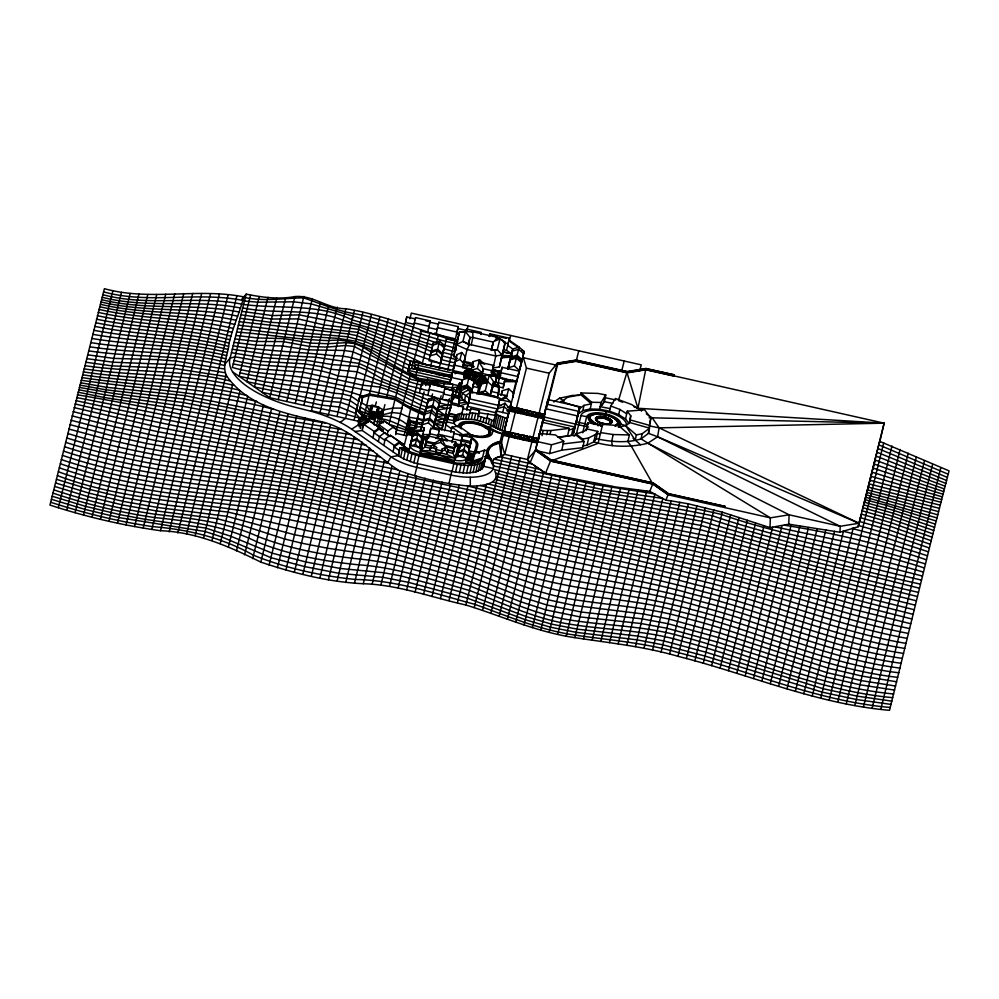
<?xml version="1.0" encoding="UTF-8"?>
<svg xmlns="http://www.w3.org/2000/svg" width="999" height="999" viewBox="0 0 999 999"><rect width="100%" height="100%" fill="white"/><g stroke="black" fill="none" stroke-linecap="round" stroke-linejoin="round"><path stroke-width="1.5" d="M489.185 448.226L488.249 450.849C489.485 444.855 496.341 442.794 501.573 441.708L501.136 456.019L494.505 458.816L491.758 462.112M467.807 433.603C474.225 436.051 482.467 438.224 488.648 434.203L489.073 431.081L487.774 429.32L481.705 425.599L474.525 423.564L474.537 422.702C469.755 422.24 460.976 420.704 459.315 426.76L460.689 427.26L461.288 428.921M459.59 389.96L459.777 382.605L456.83 389.335L459.59 389.96L459.777 382.605L456.83 389.335M497.477 386.451L499.475 377.547L499.375 371.316L496.441 378.047L499.188 378.671L499.375 371.316L496.715 376.935L494.717 385.839L497.477 386.451L497.764 385.339L495.005 384.715L494.717 385.839M494.842 471.091C501.685 485.851 476.436 486.501 467.395 485.926C444.218 483.703 420.991 478.421 399.076 470.579C372.964 453.821 351.486 427.947 319.568 421.266C286.301 414.011 247.502 405.944 226.848 376.211C221.091 365.734 228.421 354.071 229.083 343.144C232.742 327.347 239.785 312.587 243.781 296.89C197.702 287.7 149.975 301.361 104.395 288.686L49.95 505.069C85.964 516.795 122.964 525.499 160.489 530.706C196.353 532.042 229.196 546.416 260.814 562.1C293.893 573.239 328.309 582.005 363.299 583.728C398.514 584.74 431.768 597.514 465.859 604.994C502.085 616.208 537.037 632.155 574.85 637.662C609.402 642.881 644.305 646.515 677.984 656.306C748.538 674.113 816.383 704.02 889.522 710.314L932.055 537.212L890.596 522.577L861.313 514.085L858.166 526.76L839.972 532.255L788.748 524.175L769.979 527.622L770.354 517.844L641.033 438.898C626.423 443.356 610.889 441.845 596.178 438.661L593.768 441.87L587.075 445.167L582.579 446.078M788.748 524.175L789.11 514.797L647.839 443.231C630.144 447.727 611.201 447.077 593.768 441.87L595.367 434.59L597.777 431.393L586.425 428.846L584.452 431.193L576.061 433.978L575.836 435.015L584.103 441.433L582.729 447.664L561.788 450.162L549.587 453.596L537.474 450.874M839.972 532.255L840.209 526.298L657.579 436.763L648.501 433.354L641.033 438.898L642.182 433.716L649.65 428.159L629.832 422.565L625.661 425.661L618.331 427.222M487.375 382.417C487.05 375.649 478.471 373.401 473.164 371.503M358.429 420.866L359.078 417.919L364.51 415.871L364.672 418.319L368.693 421.965L368.569 420.055L359.378 410.514L356.543 409.877L355.756 413.449L359.752 418.057M451.548 428.733L446.016 424.85L448.214 415.759L453.896 417.033L454.732 420.941L454.17 423.539L456.605 426.273M460.689 427.26C462.187 421.753 470.167 423.151 474.525 423.564M470.641 443.868L470.217 441.92M471.778 438.673L471.353 436.725L469.268 434.677L462.475 435.789M601.935 405.469L604.283 401.71L604.645 397.552L615.684 399.987M629.832 422.565L630.756 415.796L627.26 411.188L644.592 409.827L650.861 418.082L648.501 433.354L649.013 427.372M468.718 403.621L464.36 401.086L459.715 395.966L460.564 387.899L466.92 386.064L468.294 390.022L472.864 393.094L471.915 390.447L474.45 380.232L472.589 380.569L468.881 378.134L464.56 378.758L463.786 374.563L452.435 372.003L450.012 382.842L418.643 378.384L407.867 371.303L410.402 361.139L453.022 370.304L451.536 376.76L441.845 375.524M359.078 417.919L358.291 422.315M415.272 318.906L406.755 316.983L405.569 322.739M438.424 324.113L429.907 322.202L429.795 323.014L430.194 320.904L415.559 317.607L415.172 319.717M452.072 396.291L453.271 390.534L444.755 388.623L444.642 389.435L445.042 387.325L430.407 384.028L430.02 386.151L430.132 385.327L421.615 383.416L420.966 386.7M438.711 323.114L438.823 322.29L458.254 326.673L457.804 329.046M427.06 437.637L424.812 447.015L420.879 450.724L420.017 454.233L454.083 461.9L454.945 458.391L453.196 453.409L455.781 442.17L427.397 435.789L426.123 441.196L434.652 443.119L441.583 438.986L447.152 441.071L447.44 439.935L442.457 435.539L436.088 437.375L435.801 438.524M427.397 435.789L424.812 447.015L430.494 448.301L430.944 446.216L434.415 444.155L434.652 443.119L433.554 447.602L430.369 448.514L429.92 450.586L420.879 450.724L421.516 447.864L410.152 445.304L409.24 449.463A11.638 4.733 12.4 0 0 410.889 452.784M454.158 432.992L454.258 432.18L439.635 428.883L439.235 431.006L439.348 430.182L430.831 428.271L429.358 435.314M457.742 329.308L457.854 328.484L466.358 330.407L466.258 331.218L466.645 329.108L481.281 332.392L480.881 334.515M452.435 372.003L449.8 383.641L461.151 386.201L462.525 379.97L464.56 378.758L465.721 373.439L470.829 369.605L475.349 372.677L475.824 374.001L471.765 391.708M454.058 365.934L454.17 365.11L471.191 368.943L471.091 369.767M455.781 442.17L454.645 447.664M463.648 375.999L464.473 371.441L465.522 370.467L470.829 369.605L470.729 370.429L474.575 372.003M489.51 335.614L489.398 336.426L489.91 333.791L509.34 338.174L509.228 338.986M483.216 393.693L481.893 392.52L478.708 393.444L481.905 392.719L488.823 394.955M493.543 365.359L491.146 375.961L493.543 365.359L478.958 362.075L483.366 368.768L492.282 370.779M490.197 395.454L491.82 388.486L494.243 384.178L498.701 385.189L499.125 390.122L497.49 397.103L490.197 395.454L493.643 381.755L489.223 375.062L483.279 375.961L478.196 379.795L476.248 383.741L478.758 387.737L473.089 386.463L475.786 373.364L470.829 369.605L465.522 370.467L464.747 373.976M497.49 397.103L483.241 393.469M510.027 408.404L511.338 402.435L506.343 398.039L499.987 399.875L506.918 395.741L498.176 393.981L499.125 390.122M518.993 371.928L519.093 371.116L502.06 367.282L499.662 377.884L516.121 381.593L516.97 380.419M498.726 386.85L503.159 387.837L505.244 378.671L470.779 370.916M499.113 399.488L511.238 402.222L509.615 409.915L515.222 411.488L515.534 410.102L543.818 416.933L537.999 416.271L509.765 409.265L543.818 416.933L538.124 415.734M488.111 456.031L488.336 454.995L489.897 459.003C482.767 451.024 492.42 441.546 501.023 441.496L500.786 442.532L503.309 432.392L503.246 435.327L537.312 442.994L539.385 433.466L555.456 434.915L563.723 441.333L561.788 450.162M487.962 452.522L488.199 451.486L488.099 454.27L488.474 449.812M647.839 443.231L657.579 436.763L659.128 427.847L652.235 417.832L646.278 413.848M482.03 374.288L482.342 372.852L477.347 368.469L470.991 370.304L471.578 367.932L473.851 366.745L463.436 364.41L463.274 365.334L467.532 366.296M471.79 367.245L473.176 361.626L479.532 359.777L484.527 364.173L478.958 362.075M497.752 408.666L499.95 398.339L470.841 391.783L468.419 403.459M539.085 438.012L538.286 438.923L504.233 431.256L538.848 439.061L502.022 430.706L485.826 422.889L474.325 419.642L463.012 419.018L458.391 419.767L453.983 421.865M516.008 408.291L516.146 407.667L544.393 414.635L545.841 408.903M512.812 433.229L512.787 432.642M515.584 433.853L514.597 437.887L514.785 437.05M518.481 434.528L518.406 434.178M524.438 410.214L524.525 409.852M521.253 435.127L520.279 439.16M527.372 410.851L526.386 414.872L526.573 414.036M530.207 411.138L530.344 411.163M529.845 437.062L530.019 436.251M641.52 410.664L637.949 408.266L645.953 368.481L674.325 374.862L674.05 376.136L645.891 369.792L627.135 372.852L576.048 361.351L557.642 364.348L557.879 363.311L576.273 360.314L627.36 371.815L646.128 368.756L674.325 374.862M449.001 483.628L451.723 471.391M232.63 371.928L239.148 376.261L264.747 381.768L308.104 387.812L333.741 393.169L342.495 393.981L350.974 396.054L358.728 401.398L359.727 396.865L369.393 394.043L395.229 398.489L410.889 407.929L424.675 414.248M361.201 403.733L362.575 397.502L369.106 395.192L394.942 399.637L410.601 409.078L424.388 415.397L426.123 408.504L432.492 406.668L437.475 411.064L433.291 428.284M358.291 425.312L358.941 419.368L364.398 417.07L368.481 420.991M359.078 426.898L360.052 422.477L359.265 420.904L364.672 418.319L367.657 422.252L365.534 423.776M360.302 428.496L361.263 424.088L366.308 420.929M369.393 394.043L364.273 415.347L361.438 414.71M362.25 428.633L362.899 425.686L364.485 424.538M383.791 445.317L385.152 439.085L390.259 435.252L403.296 444.155L403.009 445.454L399.263 443.057L394.155 446.89L399.575 450.686L398.489 455.619L362.237 430.482L363.599 424.25L368.993 420.479L383.179 430.07L382.892 431.356L379.158 428.971L374.051 432.804L384.865 440.384M371.528 407.417L372.065 406.168M371.353 409.877L371.054 411.089L372.277 405.831L366.745 405.619L361.401 402.809M371.416 409.665L372.277 405.831M372.028 405.332L371.328 408.204M375.112 406.468L376.398 401.935M376.723 412.375L377.035 411.163M377.085 410.939L377.959 407.105L383.666 409.915L393.007 408.079L401.935 408.141L395.741 433.341L406.68 435.801M377.347 409.94L378.034 408.966M378.059 408.878L378.059 406.993L373.564 424.45L376.561 425.262M372.964 437.737L374.338 431.506L379.445 427.672L383.179 430.07M376.735 425.424L378.396 417.857L380.057 414.135L381.381 413.923M378.134 428.471L381.131 414.897M381.506 422.864L382.467 414.685M378.371 441.521L379.458 436.588L384.565 432.754L388.311 435.152M387.137 434.865L387.962 431.093L393.069 427.26L396.815 429.657L395.716 434.64M413.199 328.009L414.298 323.014L428.921 326.311L427.56 332.542M407.867 371.303L409.24 365.721L412.425 364.81L414.922 367.008M409.028 366.67L409.815 363.424M409.665 364.111L410.402 361.139L418.968 362.637L417.582 368.756M401.698 409.128L403.009 403.334M393.082 451.823L394.443 445.591L399.55 441.758L403.296 444.155M472.977 463.536L457.155 463.149L419.355 454.72L409.852 451.748L402.122 447.515L399.925 447.877L398.214 455.656L403.559 458.903L413.886 462.787L455.519 472.152L466.595 473.101L475.861 471.99L481.893 469.018L483.578 466.358L487.237 450.799L484.403 450.162L474.75 453.446L474.4 454.995M415.659 376.548L417.232 369.53L451.286 377.197L411.551 368.256L408.091 370.317L450.661 379.895M400.624 457.342L402.335 449.562L399.925 447.877M409.827 421.803L409.365 423.876L409.802 422.077M410.114 421.765L403.671 447.789M409.103 426.698L409.403 425.487M409.465 425.262L410.327 421.428L408.916 421.103L408.766 417.195L410.889 407.929M415.147 426.536L416.121 422.589L415.871 423.351L411.039 421.59L410.189 422.077L410.089 420.929M403.559 458.903L405.269 451.123L402.335 449.562M413.174 422.065L413.311 421.416M419.53 392.52L421.615 383.416M406.78 460.352L408.491 452.559L405.269 451.123M410.402 444.867L412.462 436.126L417.894 434.078L421.953 438.261M411.551 440.272L412.462 436.126M439.061 368.656L442.295 354.945L437.3 350.549L430.944 352.385L428.996 360.764L454.533 366.521M412.137 437.987L412.699 435.389L418.131 433.341L422.19 437.525L421.054 442.707M407.217 433.691L412.887 434.965L413.836 430.919L420.779 430.082L423.613 430.719L424.338 427.859L421.491 427.222L420.779 430.082M443.718 349.837L444.655 345.579L439.66 341.183L433.291 343.032L430.269 355.469L416.583 349.937L391.321 342.894L358.366 329.358L323.801 324.85L298.289 318.931L271.466 319.018L240.984 314.81M431.893 348.938L433.291 343.032M414.785 427.972L415.084 426.76M415.646 425.437L416.071 424.625L415.397 425.537M417.482 418.381L419.006 411.6M415.834 435.377L416.67 431.556L423.613 430.719M410.252 461.65L411.963 453.858L408.491 452.559M428.047 394.443L429.145 389.435L443.781 392.732L442.407 398.963M420.654 431.044L424.675 414.098L431.044 412.262L436.026 416.645M413.886 462.787L415.609 454.995L411.963 453.858M425.312 412.2L427.897 401.286L434.265 399.45L439.248 403.846M437.887 410.077L439.835 401.698L434.84 397.302L428.484 399.138L426.648 406.968L420.816 405.007L396.665 392.957L380.07 387.137L362.625 385.189L302.947 372.14L258.978 368.868L233.254 363.936M419.642 447.44L419.418 448.489L420.579 443.893L416.508 439.71L411.089 441.758L409.927 446.341M422.19 437.525L419.892 447.003L421.041 442.407M422.49 435.801L424.338 427.859M417.257 463.636L418.968 455.856L415.609 454.995M430.494 448.301L429.92 450.586L446.94 454.42L454.945 458.391L420.317 450.586L421.166 449.425M419.742 455.219L424.288 437.038L428.721 438.049M428.171 437.674L423.776 436.688L423.489 437.987L426.423 438.648M423.713 439.635L424.288 437.038M444.655 345.579L440.347 363.324L390.472 346.266L357.63 332.392L322.939 328.309L297.103 323.876L270.629 322.315L240.122 318.256M442.819 353.409L444.068 347.727L439.073 343.331L432.717 345.167M428.746 437.412L430.831 428.271M434.652 422.939L436.613 414.51L431.618 410.114L425.262 411.95L423.439 419.73L418.968 418.718M436.388 415.996L439.835 401.698M456.98 332.08L455.507 338.836L436.076 334.453L437.55 327.709L456.98 332.08L458.254 326.673M457.642 358.416L453.608 356.606L459.403 332.03L465.409 331.606L472.789 331.768L497.877 337.425L505.219 342.345L501.448 358.878M454.757 352.01L457.005 342.158L455.631 348.564M456.78 343.968L459.403 332.03L465.372 332.155M437.537 438.086L438.374 434.29L452.997 437.587L451.885 442.619M451.223 377.809L454.17 365.11M462.887 367.395L465.334 356.593L461.763 352.51L456.83 354.67L453.271 369.867L454.995 362.974L441.271 359.603L446.615 338.274C413.186 327.797 380.694 314.335 345.879 308.728C327.647 308.991 312.999 294.805 294.93 296.578C278.733 299.625 262.163 297.34 246.179 294.143L241.933 299.013M455.307 361.576L456.83 354.67M435.589 451.873L436.625 447.502L434.128 445.304L434.353 444.255L440.721 442.42L445.716 446.815L445.479 447.852L442.307 448.776L441.271 453.146L437.912 454.557L420.304 453.096L454.37 460.764L437.912 454.557L435.589 451.873L436.625 447.502M441.783 430.119L444.83 418.968L443.456 422.352L446.291 422.989L446.815 418.044L445.104 417.669L444.942 418.356L446.64 418.743L446.815 418.044M445.104 417.669L444.655 419.655L446.353 420.042L446.528 419.343L446.578 421.84L444.617 430.756M455.169 373.763L455.457 372.465L456.88 372.777M453.271 390.534L450.924 400.886L445.242 399.6M496.041 415.472L479.058 412.749L479.52 410.664L470.829 408.716L470.492 410.277L463.124 408.616L463.461 407.055L451.136 404.283L447.502 419.505L450.512 407.555L451.411 407.767L437.612 409.952L445.242 415.372L435.864 416.895L433.266 427.235L441.783 429.145L449.413 398.713M449.762 410.514L452.222 399.775L454.632 395.479L459.103 396.478L459.515 401.411L458.379 406.605M441.271 453.146L441.72 451.073L444.905 450.149L447.402 452.347L446.94 454.42L447.977 450.049L441.583 438.986L437.25 438.636M442.307 448.776L441.845 450.849L436.163 449.575M455.119 397.127L457.117 388.224L459.877 388.836L457.879 397.739L455.119 397.127L455.407 396.004M469.792 369.23L462.699 367.632L465.334 356.593M468.406 344.892L470.042 337.425L465.409 331.606L462.949 341.396L456.231 344.655L467.008 349.513L495.791 355.994L502.047 354.97L505.219 342.345L497.877 337.425L493.294 342.083L472.864 337.487L470.042 337.425L468.294 344.38L462.949 341.396L469.605 344.405L494.705 350.05L497.29 349.625L502.047 354.97L499.425 366.908L493.169 367.932L495.791 355.994L494.705 350.05M453.896 417.033L453.546 418.593L456.168 415.472L448.763 413.798L447.327 419.268L454.732 420.941M450.774 432.23L451.898 427.172L458.678 426.061L469.505 433.641L469.268 434.677M453.421 420.292L454.046 417.432M459.715 395.966L459.415 393.094L462.525 379.97L451.173 377.41M453.983 420.666L454.92 416.383M464.235 373.501L464.81 370.891L470.829 369.605L473.489 371.366M463.911 377.435L464.473 371.441L470.829 369.605L475.349 372.677M471.216 344.942L472.864 337.487L472.789 331.768L471.341 332.292M454.907 421.178L456.281 414.947L461.95 413.074L460.576 419.305M461.213 398.364L462.362 393.169L460.851 390.784L467.008 387.962L471.915 390.447L466.92 386.064M456.493 420.392L457.867 414.16M465.784 378.746L466.808 374.076L470.829 369.605L475.824 374.001L475.487 374.55L471.053 375.274L464.947 372.764L470.829 369.605L472.177 370.829M467.257 378.534L468.119 374.613L470.829 369.605L475.487 374.55M458.391 419.767L459.765 413.536M464.36 401.086L465.497 395.904L470.654 392.058L468.294 390.022L462.362 393.169L469.855 398.426M472.028 366.808L473.176 361.626M470.192 379.195L470.829 369.605L469.23 370.167M471.453 380.02L472.49 375.349L470.829 369.605L464.51 372.078M463.012 419.018L464.036 414.348L469.48 414.298L470.829 408.716M453.808 462.887L458.354 444.717L455.382 444.043M452.11 471.478L453.821 463.698C465.509 466.171 487.4 468.531 487.237 450.799M454.657 459.69L455.581 455.532L466.933 458.091L466.021 462.237A11.638 4.733 12.4 0 1 463.923 464.198M445.766 446.703L454.295 448.626L453.658 451.336L447.977 450.049L447.527 452.122L453.196 453.409L454.932 446.516L458.066 446.004L458.354 444.717M472.589 380.569L473.751 375.249L470.829 369.605L467.157 385.015L460.789 386.863M454.57 443.618L458.978 444.605L458.691 445.904L454.283 444.917M466.808 409.44L470.841 391.783M473.501 380.794L474.775 374.975L470.829 369.605M465.646 418.906L466.683 414.235M469.48 448.164L465.422 443.981L459.99 446.029L457.679 455.507L459.752 447.29M458.841 450.924L459.752 446.765L465.184 444.717L469.243 448.901M459.415 448.626L462.525 435.502M469.505 433.641L462.712 434.752L461.226 440.809L452.709 438.886L454.258 432.18M478.758 387.737L478.109 383.803L474.375 381.181L477.684 373.027L474.75 375.512M455.519 472.152L457.23 464.373M468.444 418.968L469.817 412.737L475.699 413.411L478.683 413.998L477.31 420.229M477.822 385.102L479.957 381.318L484.69 377.048L478.196 379.795L473.788 377.572M459.315 472.689L461.026 464.91M471.353 419.218L472.727 412.987M478.671 386.463L480.919 382.854L478.196 379.795L481.618 374.912L475.749 378.371L479.745 373.926M482.23 373.963L483.366 368.768L482.342 372.852M478.708 393.444L478.883 392.657L485.239 390.821L490.234 395.217M477.06 394.305L479.045 386.438L480.619 386.076L481.193 383.479L487.549 381.643L492.544 386.026L492.37 386.813M474.325 419.642L475.699 413.411M463.024 473.014L464.735 465.222M467.17 457.654L468.081 453.496L464.023 449.313L465.422 443.981M470.554 442.594L471.69 437.4M469.63 447.877L472.003 437.637L453.971 433.479M491.258 350.499L492.719 344.38M491.658 349.55L493.294 342.083L491.271 350.125M466.595 473.101L468.306 465.309M480.257 420.979L481.168 416.82L478.221 416.071L479.52 410.664M472.215 461.326L471.316 464.385L472.827 461.063L482.455 457.892L484.403 450.162M469.967 472.952L471.678 465.172M474.288 453.196L475.087 452.285L468.906 450.761M474.65 451.773L474.875 450.736L479.033 452.709M472.827 461.063L472.49 462.612L475.349 451.248L479.333 453.134M474.862 453.321L475.349 451.248M499.987 376.573L491.645 374.001L493.069 374.275L493.643 371.753A3.884 3.546 14.1 0 1 498.226 371.878M483.116 421.865L484.028 417.707L481.168 416.82M473.064 472.589L474.775 464.797M491.108 391.733L491.82 388.486M492.819 385.514L493.643 381.755L503.983 384.078L505.244 378.671M485.826 422.889L486.963 417.694L493.831 421.341L494.48 418.768M475.861 471.99L477.572 464.21M495.005 384.715L496.715 376.935M488.361 424.013L489.498 418.818M478.284 471.191L479.995 463.411M499.662 377.884L502.06 367.282M480.307 470.192L482.017 462.412M507.804 369.33L511.688 353.908L506.593 350.324L508.079 343.581L503.596 342.57M490.659 425.237L491.795 420.042M481.893 469.018L483.603 461.226M483.004 467.682L484.715 459.89M483.578 466.358L485.289 458.566M505.382 426.673L508.241 413.686L496.191 410.976L492.694 426.536L485.576 427.609M487.912 449.675L487.687 450.711L488.623 448.076M487.4 452.41L487.624 451.373L488.673 456.093L492.307 464.123M487.537 454.195L487.762 453.159M496.915 411.576L499.95 398.339M488.399 449.113L489.772 446.59M494.218 427.51L497.077 414.523L495.541 413.549L496.191 410.976M501.298 395.229L502.297 390.696L508.653 388.848L513.648 393.244L512.649 397.789M503.159 387.837L503.983 384.078M488.961 449.263L490.309 446.765M507.629 369.38L509.952 359.965L516.321 358.117L521.303 362.512L519.817 369.268M488.673 456.093L488.336 453.234M508.466 366.708L509.952 359.965M491.308 445.242L489.535 447.627M509.34 363.261L512.2 351.124L518.556 349.275L523.551 353.671M510.826 357.342L512.774 348.976L519.143 347.128L524.125 351.523L522.177 359.902M489.11 457.917L489.335 456.88M490.084 447.802L491.833 445.442M495.941 428.421L498.801 415.447L497.077 414.523M489.647 457.954L488.898 455.057M493.019 445.079L493.256 444.043M491.608 446.478L493.743 444.255M246.179 294.143L230.082 358.154A81.643 33.204 12.4 0 0 301.473 408.816L311.888 411.463A77.073 31.344 12.4 0 1 351.648 429.158L391.034 456.83A38.911 15.822 12.4 0 0 416.733 467.37L450.811 475.024A38.861 15.809 12.4 0 0 470.279 477.235A40.31 16.396 12.4 0 0 491.046 459.827L489.885 456.918M497.839 429.27L500.699 416.296L498.801 415.447M495.329 444.043L495.566 443.007M493.518 445.292L495.791 444.268L496.016 443.231M499.875 430.032L502.734 417.058L500.699 416.296M497.989 443.181L498.214 442.132M495.791 444.268L498.414 443.419L498.638 442.382M502.022 430.706L504.87 417.719L502.734 417.058M503.309 432.392L503.084 433.429L538.236 441.383M504.083 431.905L508.241 413.686M507.742 417.307L511.238 402.222M519.093 371.116L516.695 381.718L504.283 381.63M517.844 377.123L521.778 360.889L516.783 356.493L510.427 358.329M520.691 365.821L524.125 351.523L521.578 349.737M537.562 441.87L509.115 435.776L509.94 432.392M509.44 434.315L503.646 433.554L531.893 440.559L537.712 441.221L509.303 434.902C496.353 434.09 486.963 424.088 474.5 422.077C469.418 421.516 458.466 419.892 458.029 427.16M511.688 437.225L512.25 434.752L511.838 437.262M512.799 432.567L512.887 432.892M517.944 412.974L518.294 410.726M518.706 409.24L518.956 408.091L518.868 409.215M515.509 434.178L515.696 433.291M520.891 412.762L520.716 413.598L521.228 411.301M521.828 408.941L521.078 411.975M517.37 438.511L517.932 436.026L517.894 436.838M517.507 438.536L517.782 436.675M523.626 414.248L523.976 412M527.297 411.163L527.497 410.214M523.051 439.785L523.439 438.049M523.189 439.822L523.601 437.312L523.601 437.987M524.1 436.113L524.338 434.965L523.963 436.026M529.295 415.534L529.657 413.274M526.136 439.61L525.961 440.434L526.473 438.149M532.067 416.158L533.154 411.563M528.721 441.058L529.283 438.586L528.858 441.096M529.87 436.213L529.907 436.725M534.977 416.808L535.327 414.56M535.939 412.799L536.026 412.437M531.818 440.884L532.13 439.498L537.712 441.221L531.992 440.084L532.642 437.512L538.286 438.923M532.542 438.012L532.742 437.062M539.385 433.466L535.402 450.412L530.182 462.562L527.909 463.074M538.611 437.649L542.894 419.817L574.924 427.023L572.951 428.871L568.918 429.92M668.606 493.681L668.381 494.73L653.084 484.003L550.899 461.001L535.963 450.537L535.626 449.375L550.924 460.089L653.109 483.091L668.406 493.806L725.212 506.431L668.606 493.681L653.309 482.967L551.136 459.965L536.188 449.5M540.521 430.07L542.232 422.277L569.255 428.359L567.544 436.151L559.902 437.062M541.533 426.049L545.579 408.741L577.622 415.946L573.563 433.254L571.578 435.102L567.544 436.151M573.563 433.254L579.72 406.718L547.889 399.55L543.419 418.706L509.353 411.039L509.527 410.264L543.593 417.932M546.64 407.992L547.889 399.55M538.861 414.098L549.15 373.226L557.33 363.087L576.098 360.027L627.185 371.528L645.953 368.481M542.02 435.689L543.156 430.494L550.899 430.544L569.255 428.359M546.715 434.715L547.577 430.819M550.037 434.44L550.899 430.544M549.587 453.596L551.535 444.78L563.723 441.333M575.536 480.044L545.479 473.276L550.924 460.089M550.899 461.001L551.136 459.965M557.105 364.123L575.861 361.064L576.098 360.027M576.048 361.351L576.273 360.314M571.578 435.102L572.951 428.871M579.845 408.466L584.003 405.369L591.346 403.821L580.644 394.543L580.993 392.982L597.827 393.394L605.769 394.955L604.283 401.71L600.162 406.643L610.177 408.616M579.72 406.718L576.51 420.654L580.069 407.43L560.814 401.423L560.589 402.46L567.494 397.327L580.644 394.543M578.696 413.661L582.867 410.564L584.003 405.369M582.454 440.147L582.679 439.11L576.061 433.978M582.867 410.564L590.197 409.003L591.683 402.26L580.993 392.982M586.9 427.847L588.049 422.652L602.335 425.874A14.261 5.794 12.4 0 1 590.372 416.071A14.261 5.794 12.4 0 1 609.914 415.909A14.261 5.794 12.4 0 1 615.159 425.649M574 436.176A17.458 7.105 12.4 0 0 576.373 433.966L580.993 415.596L589.86 417.257M590.434 415.809L592.257 414.485L597.976 413.561L589.023 415.684L588.086 417.195L589.385 420.829L594.517 424.425L595.479 423.501L589.735 418.531L592.707 422.19L602.322 426.123L602.672 424.313L618.668 425.661L629.37 434.94L627.884 441.683L631.368 446.278L651.997 482.592M590.809 420.229L589.385 420.829M592.257 414.485L589.023 415.684M587.075 445.167L588.673 437.899L595.367 434.59M592.769 421.928L591.533 422.689M594.805 413.811L590.971 414.51M598.364 421.89L597.427 421.728L599.65 422.639L596.328 420.766L595.641 418.281M590.197 409.003L599.587 409.24L601.073 402.485L605.769 394.955M595.479 423.501L598.751 424.837L598.114 425.899M596.178 438.661L597.777 431.393M598.963 422.614L603.009 423.376M604.657 416.82L604.308 418.306L598.114 418.356L596.878 419.518L597.427 421.079M605.182 414.76L609.265 415.522L597.265 413.486L593.781 413.761M630.756 415.796L629.045 423.588L625.549 418.981L618.718 414.635L609.602 411.213L610.751 406.019L615.434 398.489L631.78 404.62L641.57 410.864M611.95 422.227A8.392 3.409 12.4 0 0 600.399 416.595A8.392 3.409 12.4 0 0 598.95 422.327A8.392 3.409 12.4 0 0 611.95 422.227L612 421.965A8.392 3.409 12.4 0 1 599.013 422.065A8.242 3.347 12.4 0 1 600.511 416.408A8.242 3.347 12.4 0 1 611.863 421.94L610.252 423.901L607.916 424.038M629.37 434.94L613.174 434.54L611.688 441.296L612.3 445.616M622.627 402.247L618.443 400.599L627.185 371.528M627.135 372.852L627.36 371.815M619.18 422.465L614.885 418.319L619.18 422.465L619.305 424.225L618.356 425.736L617.095 424.95L615.334 426.024L617.669 423.514M618.718 414.635L619.867 409.44L610.751 406.019M617.844 421.99L616.833 420.017M580.993 415.596A23.277 9.466 12.4 0 1 606.006 411.526A23.277 9.466 12.4 0 1 626.398 425.824L618.019 423.314M625.549 418.981L627.26 411.188M645.891 369.792L646.128 368.756M636.363 434.94L635.214 440.134L625.661 425.661L636.363 434.94L642.182 433.716M649.725 423.276L650.861 418.082M534.178 465.359L545.529 473.176L615.309 486.913L649.75 491.408L653.109 483.091M653.084 484.003L653.309 482.967M668.406 493.806L665.896 500.149L649.75 491.408M725.212 506.431L724.974 507.467M501.436 358.429L502.822 352.472L499.425 366.908M381.094 415.06L382.118 410.489L382.867 414.772L381.094 415.06L379.657 414.048L382.118 410.489M858.166 526.76L884.14 423.176L645.716 369.518L626.96 372.565L575.861 361.064M514.597 407.967L510.339 406.98L544.393 414.635L538.723 413.399L538.848 412.774L544.393 414.635L538.761 413.224L537.924 416.595L543.681 417.582M462.699 367.632L463.436 364.41M372.39 405.706L371.016 411.238L369.593 410.926L370.854 405.507L372.415 405.182L379.37 407.43L378.109 412.837L376.685 412.512L377.959 407.105M409.503 423.226L409.328 425.711L407.917 425.387C400.986 419.056 391.496 415.434 382.043 416.321L384.915 404.583M406.755 316.983L405.494 322.402L414.011 324.313L415.559 317.607M430.194 320.904L428.646 327.61L437.15 329.52L438.823 322.29M409.066 426.835L410.327 421.428M396.603 429.92L413.211 433.716L416.009 422.702L422.152 425.274M430.407 384.028L428.858 390.734L420.354 388.823M457.854 328.484L456.58 333.903L459.428 334.54M445.042 387.325L443.494 394.031L452.01 395.954M439.635 428.883L438.086 435.589L429.57 433.678M466.021 331.805L466.645 329.108M489.273 336.501L489.91 333.791M509.34 338.174L507.679 345.392L512.774 348.976L511.913 352.41M497.252 397.839L498.201 393.781M386.75 396.728L405.07 324.026M369.205 395.129L388.386 318.631M377.809 396.653L396.778 321.054M358.728 401.398L379.895 316.596M427.872 365.347L422.402 363.124L429.87 333.154M422.852 422.39L417.432 423.027L416.146 422.053L417.769 417.082M430.606 366.446L431.93 360.926M414.697 475.836L417.657 463.723M447.689 370.067L455.032 340.659L457.567 339.523M476.386 423.938L476.585 423.101C485.839 424.875 492.669 432.367 502.097 433.778L499.975 442.22M413.686 361.8L421.528 330.419M424.088 391.895L419.38 410.601L424.8 413.024M431.268 399.325L432.567 393.956M441.133 395.766L435.864 416.895L444.38 418.818L434.977 420.417L443.506 422.265L434.14 423.713L441.783 429.145M834.477 531.256L795.391 691.37M337.275 307.168L311.451 410.726L337 416.458L362.937 312.437M369.106 395.192L359.727 396.865L356.543 409.877L363.686 417.295M359.378 410.514L362.575 397.502L359.727 396.865M377.048 454.058L345.704 582.467M384.44 460.564L354.47 583.216M391.945 466.57L363.299 583.728M399.862 470.916L372.115 584.29M444.58 382.405L443.219 387.4M808.478 527.547L770.266 683.716M817.157 528.721L778.633 686.301M825.836 529.895L787 688.86M843.518 531.031L803.783 693.83M853.233 528.034L812.199 696.166M932.916 533.816L949.05 470.854L879.707 441.358L862.149 510.776L891.433 519.243L932.916 533.816L932.055 537.212M247.727 396.116L211.963 540.459M255.569 400.711L220.205 543.606M263.536 404.795L228.371 547.115M271.616 408.479L236.476 550.861M279.82 411.638L244.555 554.77M288.174 414.185L252.647 558.628M296.691 416.084L260.814 562.1M259.191 296.541L239.148 376.261L269.742 397.702L303.821 405.332L328.671 305.706M305.257 417.757L269.093 565.134M337 416.458L354.033 420.292L357.679 405.694L349.9 400.462L341.421 398.339L332.63 397.727L306.98 392.432L280.969 388.811L246.803 381.63L267.957 297.315M362.038 442.058L328.396 579.87M369.605 447.802L337.013 581.356M425.512 410.264L411.8 404.882L395.666 397.003L413.286 327.297M402.809 404.682L410.889 373.052M408.091 474.001L380.869 585.102M416.533 476.236L389.56 586.251M791.22 524.7L753.533 678.496M799.824 526.223L761.9 681.106M232.717 384.24L195.155 535.626M240.072 390.759L203.609 537.762M313.748 419.705L277.46 567.719M322.14 422.053L285.876 570.042M330.432 424.85L294.343 572.215M354.358 436.85L319.842 578.134M440.347 363.336L441.271 359.603M425.037 478.171L398.151 587.799M433.541 480.119L406.643 589.822M781.98 525.736L745.179 675.873M201.648 293.494L143.194 528.034M210.539 293.669L151.836 529.42M219.393 294.056L160.489 530.706M228.184 294.73L169.156 531.893M236.888 295.766L177.847 533.004M226.111 374.75L186.551 534.078M278.259 399.625L303.908 296.378M286.775 401.536L312.325 298.751M295.292 403.434L320.379 302.722M319.967 412.649L345.879 308.728M338.586 428.134L302.822 574.275M346.578 432.067L311.326 576.248M356.506 410.489L355.756 413.449L339.298 407.018L321.828 405.157L262.1 392.345L285.726 297.814M438.236 335.764L436.463 342.782L386.551 325.936L310.989 303.833L293.556 301.81L257.73 302.197L244.455 301.036M442.058 482.055L415.06 592.207M450.586 483.928L423.489 594.467M431.968 596.59L459.228 485.352M440.459 598.601L468.069 485.951M448.963 600.549L477.122 485.739M652.547 650.062L688.386 503.821L722.289 512.175L769.979 527.622M661.038 652.097L696.94 505.581M669.53 654.145L705.431 507.579M677.984 656.306L713.885 509.777M686.425 658.553L722.289 512.175M694.854 660.851L730.656 514.747M703.271 663.224L738.998 517.457M763.948 525.811L728.433 670.704M772.577 527.322L736.812 673.276M883.728 442.769L820.666 698.351M891.957 446.004L829.145 700.386M900.124 449.513L837.674 702.247M156.743 294.48L100.424 519.355M165.747 294.205L108.928 521.341M174.763 293.843L117.457 523.189M183.766 293.544L126.011 524.925M192.72 293.431L134.59 526.535M250.574 295.067L232.367 367.445C260.614 375.799 290.472 373.364 318.881 380.432C344.443 386.351 370.417 390.172 395.666 397.003M269.742 397.702L294.93 296.578M358.966 412.587L360.452 406.68M371.74 406.481L371.316 408.279L372.202 406.193M368.681 419.98L371.016 411.238M377.834 409.74L378.134 408.591M409.902 318.743L411.326 313.099L641.221 364.847L639.785 370.579M395.229 398.489L389.011 424.275L413.574 432.405L407.904 431.131M417.157 370.367L417.445 369.218L414.722 368.069L414.96 367.132L420.279 371.016M410.189 422.077L410.439 421.316M414.747 428.121L415.984 423.176M415.796 435.002L416.67 431.556L413.836 430.919L409.24 449.463L405.719 448.663M430.07 355.831L436.438 353.996L437.3 350.549M431.231 351.086L437.587 349.25L439.66 341.183M411.738 445.666L415.359 444.305L416.508 439.71M411.313 440.721L416.745 438.673L418.131 433.341M427.609 402.585L428.484 399.138M420.317 450.586L423.776 436.688M420.879 450.724L424.001 438.336L426.96 439.011M428.396 422.914L429.27 419.468L434.253 423.863L433.391 427.31L428.396 422.914L422.04 424.75L422.902 421.316L429.27 419.468M423.189 420.017L429.545 418.181L432.492 406.668M426.411 407.205L432.767 405.369L434.84 397.302M435.527 419.443L438.748 406.63M430.369 448.514L430.944 446.216L425.274 444.942L425.899 442.232L434.415 444.155M453.608 356.606L454.47 353.159M449.8 383.641L450.087 382.492L411.9 373.901M461.975 397.34L458.978 396.553L459.827 393.181L451.473 390.497L453.047 384.378L444.23 383.816L418.444 379.158L378.646 356.93L362.949 347.078L354.77 343.581L346.041 342.669L327.934 343.718L310.202 343.082L284.053 338.624L257.705 337.949L235.789 335.477M466.67 331.531L468.094 325.874M455.094 361.563L460.039 359.403L461.763 352.51M440.721 442.42L442.457 435.539M446.89 418.918L446.74 414.285L444.63 418.406L446.89 418.918L446.74 414.285L444.855 417.482L447.127 417.994M459.515 401.411L458.778 404.37L451.486 402.722L452.222 399.775M451.486 402.722L454.632 395.479M457.879 397.739L458.154 396.628M444.905 450.149L446.004 445.666L454.52 447.589M459.79 391.608L461.113 386.363L452.172 387.824L443.544 386.413L435.339 383.129L426.511 382.629L418.144 380.032L354.046 346.403L345.317 345.479L327.085 347.115L309.34 346.441L283.204 341.596L256.818 341.458L234.915 338.923M458.778 404.37L459.103 396.478M460.514 390.422L461.213 387.674M463.461 407.055L461.613 414.635L464.036 414.348M466.783 410.102L468.131 404.757M477.347 368.469L479.532 359.777M458.978 444.605L455.519 458.516L455.232 457.092M463.798 450.349L458.366 452.397L457.217 456.993L462.637 454.945L463.798 450.349L467.857 454.533M478.633 393.943L481.193 383.479M472.003 437.637L471.004 441.645L461.513 439.51M466.708 460.701L467.557 460.889M467.033 459.378L467.894 459.565M467.707 456.73L468.556 456.93M468.369 454.095L469.218 454.283M485.239 390.821L489.223 375.062M468.194 460.726L469.043 460.926M468.531 459.415L469.38 459.602M468.856 458.091L469.717 458.279M469.193 456.768L470.042 456.955M469.53 455.444L470.379 455.644M470.554 456.718L471.54 456.993M469.692 460.764L470.541 460.951M470.017 459.44L470.866 459.627M470.354 458.116L471.203 458.316M471.016 455.482L471.865 455.669M471.353 454.158L472.202 454.358M491.795 373.389L492.295 371.378M473.014 453.808L472.652 453.733M472.789 458.578L471.653 458.329L472.852 458.316M471.516 459.478L472.515 459.64M472.177 456.83L473.189 457.005M472.502 455.519L473.514 455.681M493.643 371.753L493.494 372.327A3.884 3.546 14.1 0 1 499.175 373.614L498.751 375.549L500.162 375.874M473.726 453.971L473.788 454.62M476.086 452.023L477.734 445.467A18.906 7.692 12.4 0 0 473.663 438.973L470.054 436.451L473.538 436.463A17.47 7.105 12.4 0 0 492.307 433.079L493.119 430.706M498.701 385.189L498.376 393.082L491.083 391.433L494.243 384.178M487.987 413.661L486.738 418.731L484.028 417.707M499.188 378.671L499.475 377.547M509.24 341.109L510.664 335.452M497.015 411.476L497.752 408.516L504.12 406.68L509.103 411.076M501.136 395.279L502.297 390.696M502.622 412.599L505.032 403.196L509.69 408.928L507.617 416.995M506.343 398.039L508.653 388.848M507.979 367.819L514.335 365.984L516.783 356.493M510.701 357.03L517.07 355.194L519.143 347.128L508.941 339.985M492.495 460.789L492.145 462.2L594.48 484.465L654.957 493.931L618.169 643.856M457.442 602.659L486.501 484.278M513.099 393.444L516.408 380.294M506.468 421.74L507.33 418.294M545.479 473.276L530.182 462.562L527.435 459.515L504.732 454.408L501.336 442.744L523.039 356.456L526.436 368.119L516.533 407.48M502.897 455.232L465.859 604.994M509.303 436.238L504.732 454.408L501.136 456.019L499.425 443.181M510.064 433.216L515.397 412.013M511.7 455.969L474.238 607.542M520.217 457.892L482.567 610.302M526.323 438.811L527.047 435.851M532.005 441.346L527.435 459.515L535.402 450.412L544.617 416.021M532.767 438.324L538.099 417.132M528.508 460.701L490.859 613.211M546.066 407.867L557.33 363.087M547.764 403.521L557.879 363.311M536.013 466.633L499.125 616.258M543.681 471.928L507.392 619.318M576.298 360.676L578.783 350.786M552.01 474.562L515.684 622.227M560.551 476.348L524.013 625.024M569.105 478.109L532.367 627.659M582.679 432.729L586.663 416.87A17.458 7.105 12.4 0 1 608.716 414.697A17.458 7.105 12.4 0 1 618.768 426.885M586.213 430.606L588.049 422.652M577.659 479.857L540.771 630.107M586.213 481.593L549.213 632.33M602.672 424.313L600.249 434.128L597.315 433.479M605.232 414.498L606.006 411.526M621.703 370.904L624.2 361.014M594.767 483.329L557.717 634.328M603.346 484.952L566.258 636.088M611.975 486.401L574.85 637.662M620.629 487.687L583.478 639.048M492.907 465.821L602.21 489.473L662.787 498.451L626.823 645.142M688.386 503.821L671.153 500.886L635.439 646.578M679.795 502.247L644.018 648.201M747.314 520.254L711.675 665.671M755.619 523.076L720.067 668.169M864.535 502.435L866.033 496.441M866.795 493.444L869.055 484.465M869.804 481.468L872.065 472.49M872.814 469.493L875.074 460.514M879.595 442.545L884.14 423.176L637.949 408.266L633.766 406.63M908.253 453.196L846.24 703.97M916.358 456.968L854.832 705.519M924.475 460.714L863.461 706.93M932.604 464.335L872.115 708.191M940.796 467.744L880.806 709.315M112.875 290.821L58.304 507.704M121.453 292.407L66.683 510.252M130.157 293.494L75.075 512.699M138.948 294.156L83.504 515.034M147.802 294.493L91.945 517.257M326.785 416.458L328.484 414.56L352.834 316.72M432.854 345.179L377.285 326.96L352.035 319.88L354.433 310.477M371.391 314.585L345.529 418.306L340.234 422.44M404.258 435.227L408.766 417.195L400.649 413.461L391.933 412.487L382.467 414.885M470.042 434.515L473.763 435.564M629.308 488.861L592.145 640.309M638.011 489.96L600.811 641.495M646.715 491.021L609.502 642.657M425.624 385.676L427.634 378.496M435.976 380.869L434.84 384.865L409.328 378.996L385.427 365.734L352.759 351.748L344.106 350.462L308.491 349.862L282.218 345.979L255.906 345.154L234.053 342.357M419.38 410.601L411.126 407.455L418.643 378.384M276.698 298.189L254.445 386.988L322.889 400.836L340.434 402.335L348.763 405.107L356.68 409.715M605.207 414.647L597.265 413.486M602.872 423.963L604.707 424.063M469.592 397.752L469.842 396.965M471.928 462.475L470.891 464.135M470.354 464.085L479.495 461.376L482.455 457.892M579.033 409.84L580.069 407.43M445.741 375.799L446.116 374.962L450.661 375.349M478.234 424.4L478.608 423.613M473.676 435.889C479.033 436.775 485.414 437.874 490.072 434.378L490.534 430.944L486.738 427.16M469.605 344.405L467.008 349.513L464.385 361.451L473.364 363.474M387.325 463.124L391.034 456.83L398.489 455.619M589.572 417.195L590.484 415.559M609.128 423.713L610.377 422.552L609.815 420.979L604.308 418.306M606.031 418.793L606.568 418.032L611.063 420.654L611.738 422.515L610.377 422.552M593.768 441.87L596.216 438.673M480.007 424.962L480.581 424.225M471.428 464.31L472.102 463.499M224.85 364.173L230.082 358.154L235.04 356.83L260.851 361.338L304.97 363.886L322.202 366.82L330.607 369.205L356.855 371.79L429.508 400.387M481.705 425.599L482.442 424.925M607.592 419.43L608.416 418.793M387.799 423.339L384.066 420.941L378.958 424.775L387.962 431.093M480.494 394.33L482.642 393.431M477.672 462.275L469.58 464.073L480.931 460.314M483.291 426.298L484.178 425.699M553.808 401.973L559.552 398.189L572.702 395.404L578.908 395.442M351.648 429.158L358.916 424.538M486.101 382.779L481.019 384.253L480.919 382.854L486.688 379.258L479.957 381.318L485.826 378.146M606.568 418.032L598.588 417.132L596.141 418.119L597.277 418.856M498.339 406.381L505.032 403.196M372.14 406.481L377.247 406.943L377.809 407.754M480.044 393.943L482.005 392.882L482.829 393.544M378.109 412.837L383.666 409.915M484.727 427.06L485.764 426.548M608.878 420.179L609.952 419.692M495.329 340.871L499.987 338.898L497.29 349.625L492.969 350.249M486.088 382.505L480.919 382.854L487.237 380.357M416.034 424.7L415.01 426.985L421.815 426.698M458.591 451.361L464.023 449.313M535.963 450.537L550.699 461.126L598.101 443.344L600.599 432.579L613.174 434.54M459.29 406.031L468.069 403.246M472.452 461.95L481.943 459.103M609.815 420.979L611.063 420.654M470.804 463.474L479.495 461.376M487.774 429.32L489.11 429.021M498.439 442.569L497.365 442.819A41.596 16.921 12.4 0 0 487.262 455.956L488.224 457.767L485.526 456.493M498.414 443.419L501.336 442.744M480.919 382.854L487.462 381.418M410.477 420.779L408.916 421.103L407.654 426.523L416.158 428.434L417.432 423.027L417.407 418.569L408.766 417.195L410.477 420.779L416.146 422.053M582.679 439.11L588.673 437.899M379.657 414.048L381.418 413.761M382.18 415.984L379.77 415.434M382.405 418.756L380.194 419.118L378.396 417.857M649.15 425.874L659.128 427.847L858.965 523.239L840.209 526.298L789.11 514.797L770.354 517.844L668.169 494.855L652.871 484.128L550.699 461.126M451.873 404.358L438.486 406.468L446.978 408.479M458.741 403.296L466.333 402.21M354.907 431.518L362.237 430.482M610.327 421.79L611.675 421.615M455.944 347.265L453.284 347.615L442.058 344.43M245.317 297.59C264.585 301.548 284.141 298.177 303.484 297.814C320.067 303.509 336.201 310.427 353.634 313.561C389.21 319.505 421.778 337.262 456.818 343.781M557.879 437.15L575.836 435.015M563.149 443.931L584.103 441.433M588.199 418.943L589.685 418.781L589.635 416.933M489.073 431.081L490.534 430.944M466.545 370.192L467.807 370.092M608.803 424.288L604.982 424.313M501.735 357.729L510.864 357.18M359.44 410.751C366.433 413.087 372.977 417.932 380.756 416.371M471.865 366.783L473.851 366.745M659.128 427.847L884.14 423.176L649.113 417.757M501.51 356.568L510.739 356.518M237.525 328.584L302.997 336.213L338.261 338.374L355.519 341.183L372.003 347.49L409.353 365.372M236.651 332.03C267.357 334.39 297.877 339.697 328.721 340.609C358.928 336.788 382.192 358.229 408.454 368.993M436.625 374.613L446.116 374.962M238.386 325.137L303.833 332.917L347.652 336.825L364.523 341.358L405.394 358.691L410.314 361.538M460.564 387.899L467.008 387.962L472.003 391.733M239.248 321.703L348.351 333.953L356.893 335.664L406.243 355.332L422.402 363.124M429.92 434.665L422.502 434.515L421.291 439.061L423.713 439.61M591.683 402.26L601.073 402.485M489.373 432.742L490.871 432.779M459.54 400.112L465.322 400.399M501.273 355.357L512.162 355.906M233.192 345.804C266.521 351.311 300.412 351.81 333.903 355.744C366.408 355.107 391.82 379.97 422.739 385.202M609.964 423.214L611.251 423.301M504.033 395.517L506.918 395.741M420.354 430.631C406.718 430.994 395.879 421.153 382.817 419.068M232.317 349.25L271.428 354.845L315.584 357.255L358.916 363.411L407.667 385.514L421.79 389.048M241.858 311.363L272.327 315.584L299.288 314.897L359.091 326.748L392.195 339.423L417.632 345.679L432.604 352.085M379.982 414.647L370.567 412.999L360.327 407.18M890.259 707.454C817.082 701.173 749.4 670.716 678.87 652.759C645.179 642.844 610.102 640.184 575.511 635.177C540.559 630.232 507.979 616.283 475.037 604.407C435.751 593.831 396.503 580.219 355.407 579.47C320.679 575.874 285.939 568.281 253.496 555.232C222.452 537.712 187.849 529.395 152.56 526.623C117.969 521.453 83.904 513.111 50.687 502.235M891.046 704.395L856.368 699.512L822.239 692.157L705.057 656.081L662.861 644.83L637.137 639.86L576.236 632.342L550.561 627.222L525.387 619.755L467.569 598.226L408.504 582.355L382.804 577.297L338.998 573.326L304.732 566.595L270.941 557.667L221.878 537L205.195 531.543L118.906 517.569L84.965 509.39L51.436 499.3M891.87 701.136L857.217 696.166L823.101 688.711L706.018 652.235L663.823 640.933L638.061 636.151L577.06 629.12L551.348 624.088L526.186 616.595L460.152 591.795L401.086 575.948L383.916 572.752L340.172 568.456L305.856 561.975L272.053 553.121L231.056 536.351L206.056 528.146L145.429 519.368L119.68 514.585L85.727 506.393L52.21 496.266M364.947 412.799L380.507 416.133M892.744 697.664C819.517 691.021 752.247 659.34 681.78 641.046C645.217 630.019 606.755 630.207 569.33 624.1C534.303 618.681 502.36 602.784 469.48 590.496C433.116 580.269 396.928 567.37 358.953 564.847C324.188 561.438 289.298 554.87 256.78 541.82C224.9 526.061 189.798 521.128 154.87 517.582C120.267 512.549 86.189 504.17 53.009 493.119M231.456 352.697L261.788 357.605L305.894 360.214L331.743 364.535L358.117 366.546L366.308 369.955L382.217 378.871L415.122 391.758L451.585 402.098M893.655 693.98C820.441 687.125 753.308 655.132 682.816 636.825C646.241 625.761 607.767 626.061 570.329 620.054C535.277 614.697 503.259 598.963 470.529 586.263C434.228 575.774 398.114 562.937 360.314 559.128C325.574 555.407 290.734 549.213 258.054 536.513C225.749 521.79 190.484 518.331 155.694 514.323C121.079 509.315 87 500.924 53.846 489.847M488.648 434.203L490.072 434.378M894.617 690.109L860.039 684.777L826.011 677.01L717.507 642.145L666.945 628.246L641.158 623.551L580.069 616.92L545.866 609.889L520.829 601.81L463.311 578.921L396.066 559.64L379.021 555.869L327.098 548.139L301.398 543.119L284.44 538.936L242.72 525.474L217.382 518.743L156.543 510.951L122.14 504.857L88.199 496.653L54.695 486.463M242.72 307.917C275.799 314.697 311.039 307.492 342.907 320.192C372.814 328.908 402.772 337.799 432.092 348.127M895.628 686.038L861.088 680.556L827.072 672.677L718.606 637.612L668.044 623.713L642.295 618.881L581.256 612.025L547.04 605.044L521.977 597.115L464.435 574.288L388.823 552.385L294.405 534.727L226.96 516.346L157.43 507.442L123.027 501.336L89.086 493.144L55.569 482.954M374.363 421.253L378.072 421.765M615.859 418.731L608.891 415.409L618.006 420.591M379.857 418.531L364.273 415.347M671.153 500.886L665.896 500.149M896.665 681.78L862.162 676.136L828.171 668.144L719.742 632.929L669.168 619.08L643.481 614.01L573.888 605.394L548.301 599.825L523.189 592.082L465.584 569.567L381.606 545.079L304.47 530.132L228.009 512.087L167.008 505.032L123.938 497.689L89.985 489.498L56.481 479.333M509.428 434.39L503.646 433.554L509.29 434.977M897.751 677.359C824.699 669.143 757.929 636.45 687.25 618.631C650.811 607.492 612.637 605.631 575.224 599.8C540.334 594.33 507.642 580.669 475.037 567.719C405.981 544.118 334.74 528.933 263.386 514.26C194.705 501.76 123.551 500.499 57.405 475.599M224.5 369.031L175.674 361.026L158.104 359.64L113.699 358.391L87.675 354.832M225.275 372.752L174.775 364.66L112.762 362.187L86.726 358.641M227.085 376.698L173.851 368.356L111.838 365.846L85.827 362.25M224.725 365.547C180.032 354.17 133.816 357.779 88.661 350.861M229.895 380.881C182.23 369.368 133.042 372.814 84.965 365.671M350.911 434.627L285.689 424.25L226.061 410.901L183.217 402.535L113.724 393.469L79.308 387.4M341.496 429.458L286.638 420.392L226.96 407.317L184.091 399.076L105.707 389.772L79.92 385.114M898.863 672.789C822.989 663.698 753.82 628.97 679.944 611.7C643.468 600.861 605.219 599.537 568.031 592.37C533.304 586.113 500.998 571.64 467.894 560.089C401.061 539.435 333.629 520.966 264.623 509.128C195.467 499.4 124.675 495.891 58.367 471.74M243.581 304.47C279.683 309.203 318.381 303.172 352.035 319.88M225.312 362.175C180.769 350.911 134.678 353.771 89.66 346.765M233.866 385.339C184.628 373.564 133.816 376.323 84.153 368.881M899.999 668.094C827.135 658.915 760.414 626.373 689.585 609.015C622.215 590.047 550.274 590.372 485.676 560.976C413.349 538.698 340.821 515.746 265.771 504.395C196.316 496.603 125.787 491.246 59.341 467.794M226.024 358.903C181.593 347.789 135.589 349.8 90.684 342.607M242.844 300.424C196.815 291.258 149.113 304.47 103.596 291.87M325.462 423.101L287.612 416.458L184.952 395.629L106.369 387.275L80.557 382.754M241.733 304.146C195.866 295.03 148.264 306.955 102.86 294.693M239.31 390.159C188.049 377.859 135.115 379.77 83.379 371.903M358.766 439.76L293.319 429.682L225.162 414.51L182.317 406.156L104.395 394.755L78.696 389.722M901.173 663.286C831.33 653.958 766.995 623.751 699.225 606.306C632.267 585.639 560.589 585.239 495.217 558.691C419.867 536.638 344.88 510.926 266.808 500.149C197.253 493.169 126.873 486.7 60.352 463.736M240.484 308.017C194.842 298.876 147.415 309.053 102.198 297.252M226.711 355.669C182.38 344.742 136.476 345.941 91.721 338.436M239.111 312.038C193.744 302.747 146.553 311.001 101.561 299.625M510.189 407.629L513.074 408.116M227.335 352.497C183.129 341.67 137.338 342.257 92.732 334.303M902.359 658.378C832.642 648.488 768.256 618.593 700.411 601.398C627.672 579.957 550.824 575.973 479.77 548.189C406.518 529.445 334.653 503.009 259.053 495.317C192.37 488.761 125.162 481.181 61.364 459.59M246.716 395.467C192.807 382.267 137.125 383.179 82.63 374.787M237.662 316.159C192.607 306.593 145.704 312.937 100.949 301.923M504.645 379.558L516.695 381.718L512.375 380.107M903.558 653.408C831.106 642.419 764.11 611.138 693.144 594.33C625.936 574.862 555.519 569.093 489.373 545.654C418.881 527.784 349.425 504.52 277.397 493.631C205.095 485.214 131.806 478.846 62.4 455.357M236.189 320.304C191.446 310.414 144.855 315.022 100.325 304.245M227.909 349.4C183.853 338.436 138.149 338.786 93.731 330.257M427.722 437.387L413.211 433.716M366.296 445.217L292.382 433.441L207.118 414.797L164.186 406.855L103.709 397.415L78.047 392.182M234.74 324.413C190.297 314.173 144.018 317.195 99.675 306.705M904.769 648.413C835.364 637.237 770.716 608.453 702.784 591.608C627.022 570.417 548.713 560.177 473.713 536.051C405.769 520.079 339.023 497.877 269.668 488.661C200.25 480.556 130.132 473.226 63.461 451.073M843.031 531.193L877.322 539.822L927.434 555.769M228.446 346.316C184.59 335.04 138.923 335.427 94.705 326.348M359.128 417.957L338.087 412.038L303.821 405.332M233.354 328.446C189.173 317.857 143.157 319.692 98.976 309.378M604.283 401.71L612.862 403.396M599.587 409.24L609.602 411.213M234.141 360.389C268.269 369.543 304.633 362.862 337.949 375.974C369.568 378.621 399.188 390.147 427.51 403.559M474.537 422.702L476.585 423.101M229.083 343.144C185.339 331.618 139.723 331.98 95.617 322.689M538.111 415.809L543.818 416.933M905.981 643.393C833.903 630.943 766.483 601.311 695.491 584.615C622.427 564.735 547.427 553.184 474.9 531.168C406.818 515.734 339.835 494.717 270.629 484.802C201.274 476.211 131.269 468.568 64.523 446.715M229.895 339.76C186.164 328.221 140.547 328.646 96.503 319.156M232.068 332.38C188.099 321.366 142.283 322.515 98.214 312.337M256.993 401.523C199.513 386.963 140.135 386.476 81.906 377.572M81.206 380.257C145.417 389.622 210.639 392.47 273.738 409.34M907.192 638.398C835.326 625.162 767.619 596.565 696.653 579.857C623.488 560.427 548.851 547.265 476.073 526.311C407.879 511.388 340.634 491.633 271.578 480.931C202.31 471.815 132.405 463.836 65.597 442.332M230.894 336.163C187.088 324.787 141.396 325.524 97.378 315.647M532.017 440.022L537.712 441.221M851.835 528.434L878.396 535.414L928.408 551.823M373.451 450.986C274.25 435.027 176.436 411.675 77.36 394.78M445.966 338.711L457.842 341.421M240.022 372.802C280.682 382.267 323.651 381.293 362.937 396.341M784.44 525.199C832.679 532.792 880.194 543.943 926.435 559.802M908.391 633.441C836.737 619.405 768.731 591.945 697.789 575.187C624.512 556.243 550.137 541.957 477.235 521.528C408.941 507.067 341.421 488.611 272.54 477.072C203.359 467.395 133.554 459.065 66.683 437.912M467.395 485.926L603.783 518.956L706.368 540.159L849.587 579.707L917.382 596.503M540.009 469.418L494.168 459.115M480.319 485.427C555.444 504.882 631.268 521.091 707.404 535.926C777.559 555.332 847.277 576.585 918.406 592.345M397.602 469.817C290.197 447.327 181.855 429.208 75.012 403.958M909.577 628.558C838.149 613.711 769.804 587.474 698.9 570.641C625.486 552.247 551.336 537.012 478.371 516.87C409.99 502.797 342.207 485.626 273.501 473.214C204.395 463.012 134.715 454.22 67.77 433.479M491.296 334.952L497.277 336.301M500.262 336.975L506.243 338.311M425.686 320.729L430.082 321.715M495.804 337.799L500.124 338.773M420.242 330.894L434.652 334.141M503.608 349.662L506.593 350.324M503.196 351.91L511.713 353.821L503.184 351.96M522.689 357.567L557.504 365.409M526.436 368.119L549.15 373.226M478.721 360.589L480.132 360.914M500.799 372.689L517.832 376.523M498.888 374.987L500.312 375.299M502.247 378.833L505.132 379.483M452.909 370.529L465.671 373.401M420.392 363.386L450.012 370.055M452.397 373.014L415.497 364.71L413.286 361.363L411.551 368.256L414.335 369.305L415.497 364.71L414.435 369.218L414.585 368.606L417.445 369.293M415.472 367.42L451.823 375.612M493.781 385.989L498.239 386.988M546.74 404.145L578.571 411.313M869.142 483.916L940.946 502.247M544.967 414.772L510.339 406.98L516.033 408.179L515.397 410.689L509.765 409.265L588.611 427.023M576.286 421.815L587.774 424.4M510.277 407.28L514.497 408.229M544.343 414.947L538.711 413.673L542.857 414.897M498.626 405.082L500.986 405.606M507.604 407.105L509.977 407.629M469.218 398.801L498.339 405.344M454.183 397.277L458.641 398.276M468.419 402.435L497.539 408.978M467.495 406.331L496.603 412.887M540.322 429.857L543.156 430.494M448.876 413.274L456.281 414.947M504.17 431.568L506.98 432.205M537.337 441.583L551.535 444.78M446.765 421.865L454.17 423.539M503.421 434.553L537.474 442.22M369.855 409.79L371.278 410.114M376.96 411.388L378.371 411.713M371.079 411.014L376.748 412.287M370.891 411.738L376.561 413.024M370.716 412.4L376.398 413.686M410.227 422.252L415.896 423.526M370.429 413.511L376.099 414.785M370.304 413.948L375.986 415.222M370.204 414.298L375.874 415.584M369.905 415.297L375.574 416.583M459.54 435.576L462.387 436.213M369.805 415.659L375.474 416.933M409.652 424.538L415.322 425.824M369.68 416.096L375.362 417.37M369.393 417.195L375.062 418.469M369.218 417.857L374.9 419.13M369.031 418.593L374.712 419.867M408.878 427.572L414.56 428.846M408.716 428.234L414.385 429.508M408.416 429.333L414.098 430.619M408.304 429.77L413.973 431.056M407.792 431.493L413.474 432.767M407.679 431.93L413.349 433.204M407.38 433.029L413.062 434.303M407.03 434.428L412.699 435.701M453.621 445.005L458.066 446.004M499.125 456.593L532.342 464.073M468.394 452.772L474.075 454.046M474.038 454.195L468.331 453.059L469.93 446.091L460.439 443.956L461.176 441.058L470.654 443.194L466.021 462.237L471.69 463.524L476.311 445.154A17.458 7.105 12.4 0 0 472.552 439.16M472.714 454.108L473.851 454.358M472.19 460.964L470.991 460.964L472.777 461.463M418.968 455.856L453.821 463.698M380.357 456.968C278.771 439.123 177.934 417.132 76.636 397.577M870.054 480.269L941.657 499.525M921.428 580.082C847.602 563.011 774.6 542.907 701.997 521.353C632.916 508.491 563.349 497.864 495.417 479.358M920.429 584.14C846.403 567.894 773.825 546.128 700.986 525.449C631.206 512.537 561.251 500.399 492.644 481.868M387.187 463.012C283.291 442.969 179.308 423.089 75.862 400.624M919.417 588.224L800.861 558.466L733.741 538.536L699.962 529.632L597.027 510.052L487.837 483.916M868.331 487.137L940.196 505.182M436.738 413.436L445.242 415.372M354.033 420.292L359.702 421.59M916.333 600.799L857.03 586.013L713.798 546.478L611.388 524.55L492.782 494.98L356.281 465.509L159.128 427.385L74.101 407.617M915.246 605.207L864.422 592.507L712.749 550.774L610.464 528.259L491.908 498.439L261.114 450.761L158.054 431.743L115.447 422.29L73.114 411.613M867.594 489.96L939.385 508.341M450.686 405.656L439.36 402.959M495.941 473.139C566.982 493.007 640.484 500.424 712.374 515.784C781.505 539.098 853.371 551.935 923.413 572.052M496.603 476.486C567.157 496.153 639.997 504.458 711.438 519.542C780.768 542.082 851.91 557.792 922.427 576.061M914.147 609.715L871.79 599.175L711.688 555.094L584.04 525.961L490.996 502.085L277.272 458.029L156.968 436.163L114.361 426.723L72.065 415.896M913.024 614.323L862.237 601.473L710.614 559.477L574.587 527.847L481.53 503.983L284.915 463.436L155.881 440.634L113.274 431.218L71.004 420.242M911.887 619.005L852.646 603.933L718.006 566.033L565.084 529.907L480.531 508.066L386.388 489.123L292.57 468.756L146.216 443.419L112.163 435.764L69.93 424.625M910.738 623.751L851.46 608.853L716.92 570.429L564.035 534.215L470.979 510.364L385.427 493.019L300.237 474.05L188.062 455.869L145.105 447.989L111.051 440.322L68.844 429.046M866.945 492.457L938.561 511.613M504.233 431.256L508.491 432.242M483.591 466.283L493.219 468.506M493.606 469.33C568.468 490.434 646.328 496.441 721.703 514.51C787.861 537.724 857.779 546.328 924.412 567.981M866.308 494.855L937.749 514.797M434.14 423.713L442.644 425.699M865.671 497.24L936.95 517.932M865.034 499.662L886.013 505.232L936.163 521.041M864.372 502.185L893.705 510.402L935.364 524.15M863.673 504.845L892.981 513.186L934.564 527.297M862.936 507.692L892.232 516.121L933.753 530.519M859.465 521.478L888.76 529.895L930.281 544.293M486.963 435.339L488.211 435.639M858.478 525.511L887.786 533.853L929.357 547.989M456.281 359.578L442.182 355.956M860.414 517.657L889.697 526.136L931.18 540.696M871.028 476.323L942.344 496.865M491.271 375.474L498.326 377.21M505.394 378.946L516.695 381.718L512.512 380.432M454.333 355.369L443.069 352.397M504.87 417.719L507.08 418.281M454.82 351.748L443.968 348.826M380.557 422.102L383.379 422.827M775.149 526.923L858.203 544.467L925.424 563.886M872.052 472.202L943.031 494.23M455.694 348.251L453.284 347.615L456.531 350.05M454.158 344.118L456.968 344.88M873.064 468.081L943.718 491.595M503.508 434.203L509.115 435.776M630.394 419.967L650.212 425.562M598.751 424.837L602.385 425.861M446.615 338.274L455.032 340.659L434.627 333.092M874.075 464.011L944.417 488.936M434.84 384.865L441.82 386.975M875.062 460.002L945.129 486.213M459.515 427.659L460.864 428.072M451.136 397.827L453.921 398.713M876.036 456.068L945.853 483.404M876.985 452.222L946.602 480.469M405.582 405.606L411.126 407.455M877.921 448.489L947.389 477.41M878.82 444.867L948.201 474.213M452.06 394.13L458.978 396.553M463.424 361.863L473.501 365.622M490.784 372.053L500.861 375.811M444.592 387.912L450.099 389.972M484.415 436.076L485.414 436.451M595.716 419.805L596.927 420.267M459.39 425.899L460.764 426.486M657.579 436.763L858.965 523.239M417.407 418.569L422.852 420.904M485.964 455.994L490.134 457.967M485.964 456.281L491.271 458.791M485.739 457.03L489.897 459.003M484.403 456.693L491.046 459.827M459.74 425.112L461.063 425.761M595.654 418.906L596.878 419.518M460.339 424.388L461.613 425.099M475.349 380.194L479.557 383.141L480.619 386.076M474.088 382.48L476.248 383.741M481.218 436.376L481.88 436.775M619.867 409.44L626.685 413.786M559.552 398.189L564.085 401.074M461.188 423.751L462.387 424.525M363.599 424.25L374.338 431.506M368.993 420.479L379.445 427.672M510.102 341.695L517.757 347.065M452.172 387.824L457.03 391.221M451.898 427.172L462.712 434.752M424.001 438.336L426.548 440.134M384.066 420.941L396.815 429.657M390.259 435.252L399.55 441.758M379.158 428.971L389.972 436.551M399.263 443.057L408.416 449.25L404.682 446.853L402.947 448.151L402.122 447.515L405.344 450.012M408.141 450.936L411.75 453.459M385.152 439.085L394.443 445.591M462.275 423.214L463.386 424.038M406.943 450.437L408.878 452.023M597.14 417.52L598.114 418.356M368.231 422.14L365.309 419.617L360.052 422.477L362.899 425.686M633.079 438.274L640.459 444.68M463.548 422.789L464.535 423.651M517.07 355.194L522.065 359.59M514.335 365.984L519.33 370.379M437.587 349.25L442.582 353.646M506.83 410.614L508.816 412.375M436.438 353.996L441.433 358.391M467.157 385.015L472.14 389.41M432.767 405.369L437.762 409.765M429.545 418.181L434.54 422.565M433.554 447.602L436.051 449.787M462.637 454.945L465.347 457.729M416.745 438.673L420.804 442.857M415.359 444.305L418.069 447.09M364.51 415.871L368.569 420.055M465.084 422.465L465.934 423.364M460.039 359.403L463.611 363.474M598.588 417.132L599.338 418.032M466.758 422.265L467.457 423.176M439.273 374.6L439.897 375.499M311.451 410.726L311.888 411.463M468.618 422.19L469.143 423.101M366.745 405.619L369.593 410.926M600.387 416.983L600.836 417.907M470.492 422.24L470.841 423.151M626.96 372.565L637.949 408.266M472.502 422.402L472.664 423.301M602.409 417.095L602.534 418.007M617.906 421.728L617.956 423.576M470.279 477.235L470.317 486.026M498.651 372.215A3.884 3.546 14.1 0 1 499.013 372.602M466.933 458.091A11.638 4.733 12.4 0 1 454.42 460.127M420.354 452.46A11.638 4.733 12.4 0 1 410.152 445.304M612 421.965A8.392 3.409 12.4 0 0 600.449 416.333A8.392 3.409 12.4 0 0 599.013 422.065A8.242 3.347 12.4 0 0 611.863 421.94M602.347 426.011A14.261 5.794 12.4 0 1 590.309 416.321A14.261 5.794 12.4 0 1 609.852 416.171A14.261 5.794 12.4 0 1 615.097 425.911M491.633 462.549A34.316 13.961 12.4 0 1 498.089 456.93M467.245 457.967L468.306 458.479L467.245 457.967M467.907 455.332L468.981 455.844L467.907 455.332M469.73 454.033L470.804 454.557L469.73 454.033M492.657 369.493L501.023 371.978L492.657 369.493M413.873 431.406L408.204 430.132L413.873 431.418"/></g></svg>
